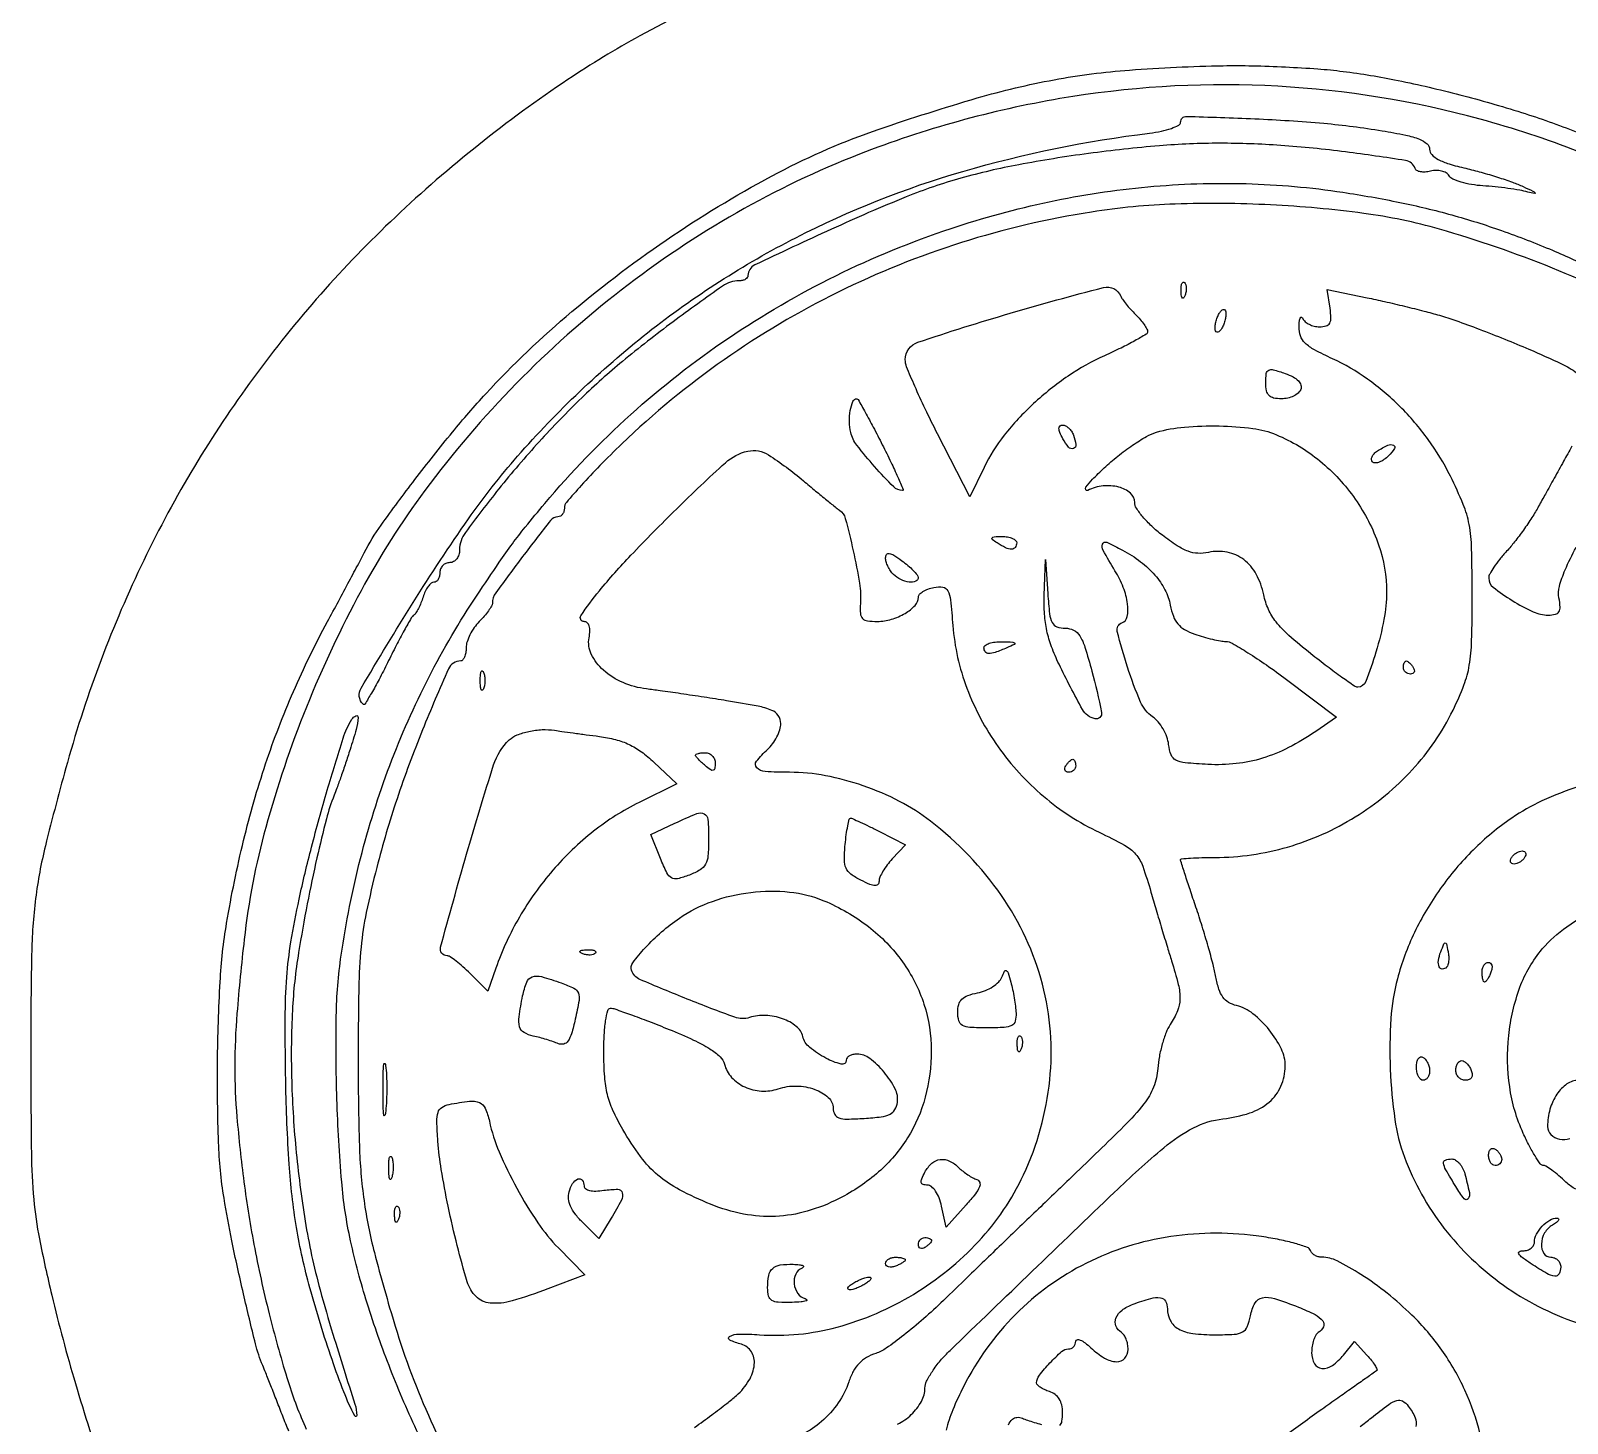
# Model space of a CAD drawing. Extents: x 1 to 363, y 0 to 533.
# Drawn here: x 0.6 to 235, y 124.7 to 337.2 of the extents above; entities that cross this region are included whole.
import ezdxf

# ---------------------------------------------------------------- set-up
doc = ezdxf.new("R2010")
doc.units = 0

msp = doc.modelspace()

# ---------------------------------------------------------------- linework, layer by layer
for points in [[(107.418285, 343.571581, 0.01226), (93.517687, 336.386584, 0.021914), (82.522728, 329.714867, 0.041888), (56.206159, 308.738771, 0.045478), (34.54027, 284.196279, 0.045855), (17.813226, 256.334706, 0.043957), (6.165305, 225.5, 0.007621), (2.803388, 212.764011, 0.029813), (1.321514, 204.767366, 0.02625), (0.709853, 196.183635, 0.004982), (0.573625, 180.5, 0.002745), (0.672151, 165.943664, 0.019006), (1.030629, 158.817978, 0.027357), (1.895181, 152.812307, 0.009356), (3.784811, 144.216356, 0.013012), (7.386514, 130.737993, 0.011015), (11.874253, 116.688088, 0.011008)], [(39.944885, 123.481543, -0.01006), (39.025569, 125.732963, 0.001), (38.113548, 128.087538, 0.00106), (37.20944, 130.393433, 0.001009), (36.422471, 132.376386, 0.004856), (35.961217, 133.5, -0.03863), (34.864625, 136.786801, -0.004351), (33.024071, 144.437142, -0.005778), (31.254715, 152.506958, -0.011203), (30.060566, 159, -0.031126), (29.228853, 167.525988, -0.011157), (29.073751, 179.73883, -0.011267), (29.469502, 192.045461, -0.027989), (30.464324, 201, -0.017824), (33.052194, 213.620403, -0.021226), (36.414612, 225.298582, -0.021898), (40.648974, 236.327611, -0.021576), (45.85061, 247, 0.000774), (47.519871, 250.091406, 0.000781), (49.174223, 253.178125, 0.00076), (50.606839, 255.871033, 0.003172), (51.457072, 257.5, -0.036756), (54.034612, 261.721248, -0.007747), (59.177466, 268.669765, -0.008604), (64.911302, 275.909197, -0.014466), (70, 281.758168, -0.031672), (83.145099, 294.315713, -0.026689), (98.518786, 305.902626, -0.027199), (114.63619, 315.522426, -0.038297), (130, 322.1483, -0.011595), (144.993035, 326.908381, -0.025486), (156.693148, 329.688292, -0.026911), (168.214413, 331.176988, -0.014483), (182.526234, 331.831897, -0.00957), (186.965966, 331.82135, -0.006457), (192.028957, 331.646965, -0.006505), (196.922598, 331.351259, -0.012844), (200.796534, 330.966281, -0.019254), (209.18427, 329.584761, -0.013044), (218.620899, 327.396814, -0.012958), (228.037337, 324.690787, -0.017586), (236.373739, 321.733308, -0.013054)], [(249.465302, 313.141562, 0.051145), (219.801689, 324.175092, 0.052952), (188.862565, 328.79074, 0.052879), (157.605037, 326.807235, 0.050736), (127, 318.32333, 0.037085), (108.293647, 309.380683, 0.034706), (90.671792, 297.595728, 0.034294), (74.649611, 283.332001, 0.034202), (60.712119, 267, 0.035627), (50.971096, 251.696878, 0.028245), (42.634164, 233.949156, 0.028502), (36.437374, 215.600023, 0.039109), (33.139418, 198.5, 0.007613), (32.039411, 187.209371, 0.020208), (31.703277, 179.111427, 0.021909), (32.033352, 171.392415, 0.010415), (33.099643, 161.5, 0.016005), (34.743431, 151.327675, 0.013684), (37.108433, 140.730872, 0.014103), (39.847733, 131.027845, 0.029998), (42.618769, 123.739805, -0.026084)], [(59.725641, 123.00403, -0.017137), (55.478302, 132.845381, -0.017074), (51.89353, 143.011187, -0.022569), (49.371916, 152.5, -0.032822), (48.02091, 161.500382, -0.012613), (47.285679, 174.130012, -0.012656), (47.189028, 186.82301, -0.03147), (47.936631, 196.076645, -0.026602), (50.883682, 210.863419, -0.027736), (55.353975, 225.044261, -0.028077), (61.304927, 238.479277, -0.028846), (68.676292, 251.037594, -0.002097), (72.052278, 256.050899, -0.009791), (74.065505, 258.89231, -0.011712), (76.022213, 261.416458, -0.003906), (79, 265.01953, -0.034806), (92.10686, 278.588852, -0.034488), (107.007674, 290.254063, -0.034403), (123.407965, 299.785752, -0.034247), (140.984763, 306.994938, -0.027791), (155.952463, 311.060032, -0.029366), (171.006137, 313.349226, -0.02984), (185.99181, 313.836966, -0.030878), (200.756582, 312.521466, -0.013035), (209.47649, 310.964726, -0.016846), (217.380026, 309.060537, -0.017271), (224.97459, 306.67251, -0.014982), (232.760398, 303.660291, -0.016629), (239.190056, 300.693079, -0.006925)], [(248.082719, 293.571019, 0.031891), (232.722895, 300.947593, 0.026124), (215.5, 306.880136, 0.036618), (203.947059, 309.29778, 0.020923), (189.745158, 310.59727, 0.020739), (175.170331, 310.712923, 0.03046), (162.417328, 309.504957, 0.037739), (142.590447, 304.846279, 0.038117), (123.757808, 297.271365, 0.038233), (106.346364, 286.951282, 0.038485), (90.75, 274.120703, 0.007524), (87.397143, 270.801283, 0.011161), (84.570312, 267.785334, 0.006495), (82.307401, 265.193405, 0.178031), (82, 264.357432, -0.071145), (81.925811, 263.838675, -0.086547), (81.709619, 263.398746, -0.100304), (81.388435, 263.104632, -0.136206), (81.011469, 263, 0.23042), (79.884668, 262.45161, 0.004012), (75.615089, 256.915024, 0.005104), (71.519842, 251.399424, 0.158422), (71, 249.799917, -0.133836), (70.883433, 249.372232, -0.022024), (70.4125, 248.647476, -0.022865), (69.765754, 247.82437, -0.018425), (69, 247, 0.043841), (68.234602, 246.087166, 0.036641), (67.5875, 245, 0.038133), (67.142753, 243.910044, 0.077955), (67, 243, -0.039248), (66.939792, 242.234166, -0.058406), (66.758319, 241.5875, -0.076804), (66.492177, 241.147089, -0.222022), (66.177255, 241, 0.296265), (64.312265, 239.78861, 0.008155), (60.34461, 230.466151, 0.016045), (56.461208, 219.957703, 0.0174), (53.373467, 209.5, 0.011947), (51.774444, 202.62163, 0.027051), (50.973885, 197.340104, 0.019876), (50.620629, 191.105017, 0.004008), (50.522534, 180, 0.007784), (50.714197, 167.006719, 0.027062), (51.422163, 158.641153, 0.029125), (53.001846, 150.717012, 0.010112), (56.169474, 139.5, 0.065655), (68.943952, 111.392175, 0.059316)], [(132.81025, 124.507763, 0.074005), (134.913598, 125.992042, 0.074904), (136.468962, 128.00024, 0.128062), (137, 130.0396, -0.118518), (137.246826, 131.066274, -0.029341), (138.128966, 132.569998, -0.028363), (139.372215, 134.219365, -0.025097), (140.84329, 135.7896, -0.000694), (165.905347, 159.917948, -0.015342), (173.426998, 166.70835, -0.057154), (177.991926, 169.761418, -0.09114), (182.473313, 171.115935, 0.052394), (186.55696, 172.013852, 0.09595), (189.516897, 173.679021, 0.114818), (191.305977, 176.089961, 0.099659), (191.966731, 179.173275, 0.11735), (191.381187, 181.77723, 0.055688), (189.52594, 184.696787, 0.055407), (187.045577, 187.164051, 0.106941), (184.54675, 188.398911, -0.072042), (183.327085, 188.899888, -0.103058), (182.465248, 189.685191, -0.080671), (181.854767, 190.900688, -0.030183), (181.39215, 192.758059, 0.017756), (180.968185, 194.660545, 0.005796), (180.211159, 197.435068, 0.005768), (179.298416, 200.499386, 0.006477), (178.348348, 203.425152, -0.001333), (177.448214, 206.10306, -0.002089), (176.689827, 208.411465, -0.000543), (176.038457, 210.429894, -0.077926), (176, 210.675152, -0.391313), (176.121284, 210.806393, -0.003691), (177.542188, 210.908063, -0.009647), (179.236958, 210.983963, -0.0058), (181.25, 211.011869, 0.070258), (192.325943, 212.601479, 0.068), (202.662917, 217.200607, 0.068359), (211.34116, 224.376467, 0.072351), (217.568496, 233.5, 0.021787), (219.2324, 237.318849, 0.050384), (220.055837, 240.333326, 0.035184), (220.412058, 244.046804, 0.006324), (220.5, 251, 0.006262), (220.410121, 258.176799, 0.039138), (220.031801, 261.826735, 0.053098), (219.125142, 264.89166, 0.017225), (217.160094, 269.197255, 0.041119), (213.760916, 274.806734, 0.040048), (209.462384, 279.83778, 0.040884), (204.51564, 284.021102, 0.047571), (199.18824, 287.108145, -0.014893), (196.436819, 288.470982, -0.068452), (194.997946, 289.512112, -0.117802), (194.294493, 290.601877, -0.092811), (194.078947, 291.994148, -0.018984), (194.141026, 292.886455, -0.082038), (194.282867, 293.396718, -0.421982), (194.466852, 293.461249, -0.183514), (194.662281, 293.25, 0.11933), (195.004632, 292.771533, 0.06359), (195.614865, 292.367188, 0.057717), (196.382926, 292.093011, 0.056953), (197.196833, 292, 0.065044), (198.216166, 292.133167, 0.201308), (198.754553, 292.548532, 0.139678), (198.948413, 293.344811, 0.026751), (198.809986, 294.841287), (198.392974, 297.682574), (204.446487, 296.432718, -0.005303), (207.128484, 295.84925, -0.003529), (210.190531, 295.126231, -0.003553), (213.152137, 294.382489, -0.006939), (215.5, 293.74022, -0.015026), (218.006628, 292.934653, -0.005217), (221.571439, 291.627604, -0.005177), (225.4701, 290.105492, -0.006003), (229.147452, 288.574174, -0.007172), (234.121427, 286.347386, -0.049154), (236.428662, 284.984661, -0.103544)], [(101.851873, 124.040086, 0.004943), (104.475373, 125.945568, 0.004941), (106.780273, 127.690273, 0.016285), (108.25, 128.904248, 0.07504), (110.154467, 131.174316, 0.113599), (110.967111, 133.610108, 0.161932), (110.515224, 135.581855, 0.194564), (109, 136.710251, -0.048591), (107.208512, 137.370055, -0.614313), (107.19796, 137.923817, -0.123067), (108.637032, 138.280853, -0.016894), (111.749939, 138.170309, 0.083962), (123.590923, 139.33746, 0.069826), (135.233992, 144.331715, 0.06904), (145.171466, 152.408882, 0.078434), (152.033699, 162.572077, 0.083771), (156.045971, 177.058777, 0.090202), (154.920296, 191.672117, 0.088263), (148.667701, 205.203125, 0.076227), (137.859537, 216.549793, 0.044723), (133.129007, 219.569593, 0.036346), (127.601447, 221.946492, 0.036538), (121.824814, 223.485691, 0.046874), (116.350777, 224, -0.015085), (112.605627, 224.113014, -0.188911), (111.342922, 224.697866, -0.375505), (111.298119, 225.688593, -0.040522), (113, 227.5, 0.051278), (113.765401, 228.350531, 0.040457), (114.4125, 229.407332, 0.041736), (114.855342, 230.499748, 0.075571), (115, 231.451376, 0.152144), (114.626902, 232.649131, 0.143173), (113.631867, 233.457802, 0.053291), (111.531324, 234.088172, 0.006382), (106.75, 234.920259, 0.001711), (103.298073, 235.463589, 0.001578), (99.748438, 235.998396, 0.001574), (96.582783, 236.454958, 0.005248), (94.5, 236.72639, -0.071774), (90.935451, 237.683793, -0.081277), (87.952756, 239.586766, -0.096356), (86.103014, 242.027147, -0.162751), (85.764012, 244.54584, 0.037276), (85.882445, 245.576879, 0.085819), (85.780523, 246.348261, 0.137632), (85.473654, 246.820617, 0.182258), (84.997888, 247, -0.600107), (84.515022, 247.905719, -0.0239), (87.336554, 251.703349, -0.018946), (92.134845, 257.122963, -0.007608), (99.081233, 264.176178, -0.010194), (106.561164, 271.24893, -0.13008), (109.960536, 273.011476, -0.201834), (113.141471, 272.436937, -0.030516), (118.451071, 268.5, 0.001489), (120.32836, 266.931388, 0.002025), (122.031952, 265.528125, 0.001337), (123.470121, 264.359636, 0.022933), (123.959481, 264, -0.183341), (124.84855, 262.755243, -0.00914), (126.058881, 257.794196, -0.014728), (127.018691, 252.845125, -0.058108), (127.161228, 249.75, 0.033387), (127.156204, 248.235149, 0.175393), (127.483218, 247.484167, 0.174752), (128.215926, 247.114881, 0.033095), (129.734116, 247.031803, 0.069037), (131.892467, 247.356581, 0.061978), (133.967702, 248.261032, 0.069667), (135.498268, 249.483416, 0.191742), (136, 250.743665, -0.191989), (136.169419, 251.168622, -0.064037), (136.697986, 251.599715, -0.052675), (137.466603, 251.971969, -0.039242), (138.376122, 252.22107, -0.084729), (139.742683, 252.248171, -0.245414), (140.483399, 251.707488, -0.088227), (140.888842, 250.312963, -0.00671), (141.256642, 246.391548, 0.070619), (143.401837, 236.847875, 0.063621), (148.163563, 227.902818, 0.062784), (155.093498, 220.338381, 0.065285), (163.598787, 214.846379, -0.014087), (167.441925, 212.88866, -0.089795), (169.138989, 211.520722, -0.092918), (170.222099, 209.663456, -0.015613), (171.489418, 205.726505, 0.001575), (172.27488, 203.029098, 0.001189), (173.154222, 200.070333, 0.001202), (173.993814, 197.293992, 0.002783), (174.640631, 195.215053, -0.01551), (175.659816, 191.619086, -0.067028), (175.905916, 189.417244, -0.092988), (175.522626, 187.601069, -0.046685), (174.422027, 185.521342, 0.052976), (173.79329, 184.296319, 0.023077), (173.213545, 182.559623, 0.022527), (172.762223, 180.640694, 0.027884), (172.523922, 178.82075, -0.073956), (171.875618, 175.949782, -0.074653), (170.420974, 173.401886, -0.031457), (167.359974, 169.986174, -0.00331), (159.663502, 162.514224, 0.000332), (154.326437, 157.394248, 0.000276), (148.659138, 151.944213, 0.000279), (143.475986, 146.948674, 0.000758), (139.811606, 143.402246, -0.012395), (136.792322, 140.613256, -0.014157), (133.766534, 138.102359, -0.013372), (131.094952, 136.123138, -0.074118), (129.5, 135.327137, 0.053886), (128.067649, 134.683, 0.070494), (126.944577, 133.791354, 0.066973), (126.073292, 132.584397, 0.043117), (125.391787, 130.996174, -0.073013), (123.775514, 127.773913, -0.060579), (121.209707, 124.916612, -0.065802), (118.343544, 123.01134, -0.161089)], [(235.708732, 273.757452, 0.000593), (234.426176, 271.459633, 0.000431), (233.003879, 268.899155, 0.000435), (231.658095, 266.466508, 0.000953), (230.633018, 264.601373, -0.018063), (229.616721, 262.893376, -0.011507), (228.318762, 260.979311, -0.01156), (226.957273, 259.158377, -0.020999), (225.75, 257.745618, 0.01797), (224.698004, 256.529554, 0.022173), (223.811449, 255.321024, 0.021276), (223.167548, 254.261369, 0.129288), (223.012379, 253.644245, 0.227629), (223.701688, 252.247517, 0.027272), (226.601132, 250.220232, 0.031568), (229.8044, 248.50117, 0.107771), (232.102553, 248, 0.053034), (233.186744, 248.115323, 0.20253), (233.731498, 248.497356, 0.158508), (233.913978, 249.226744, 0.029918), (233.734931, 250.606289, -0.11312), (233.799319, 252.374501, -0.036111), (234.667358, 254.877094, -0.02418), (236.353989, 258.329703, -0.007484)], [(236.870263, 221.897952, 0.027132), (231.124892, 219.629907, 0.043129), (226.53093, 217.02128, 0.044864), (220.650761, 212.145308, 0.042619), (215.622629, 206.219534, 0.042834), (211.694657, 199.558871, 0.04642), (209.082383, 192.5, 0.049926), (208.091123, 186.430803, 0.025383), (208.003093, 178.689924, 0.025367), (208.694245, 171.040263, 0.053945), (210.154667, 165.287513, 0.076099), (216.185958, 154.46193, 0.072904), (225.256421, 145.753515, 0.073202), (236.407941, 140.041938, 0.077789)], [(236.292928, 160.364323, -0.054394), (234.793644, 161.482131, 0.013157), (233.699216, 162.447888, 0.01732), (232.649147, 163.266349, 0.014857), (231.74397, 163.8826, 0.136438), (231.293644, 164.020332, -0.238588), (230.883339, 164.241314, -0.014024), (230.083098, 165.461943, -0.018728), (229.192612, 167.036125, -0.012496), (228.287116, 168.899391, -0.071775), (226.213963, 176.000065, -0.060978), (226.065755, 183.815569, -0.062732), (227.7811, 191.203382, -0.087882), (231.191536, 197.040688, -0.064713), (234.92832, 200.43547, -0.033619), (240.338812, 203.686193, -0.033556)], [(236.710175, 177, 0.153369), (234.952693, 176.447927, 0.093488), (233.416224, 174.881139, 0.079308), (232.361183, 172.586186, 0.068262), (232, 169.952947, 0.198713), (232.509471, 168.721641, 0.145382), (233.824051, 168.007873, 0.136255), (235.381891, 168.104833, 0.172743)], [(221.714829, 123.024465, 0.045868), (219.371036, 129.711465, 0.04608), (215.859986, 135.831047, 0.046951), (211.306903, 141.162501, 0.023979), (207.524794, 144.49443, 0.025791), (203.528807, 147.363422, 0.025703), (199.898938, 149.440387, 0.117619), (197.552917, 150, -0.070069), (196.996896, 150.078305, -0.06587), (196.471351, 150.30758, -0.070255), (196.054628, 150.646779, -0.106795), (195.81764, 151.04708, 0.233022), (195.362857, 151.507146, 0.014579), (193.48721, 152.09588, 0.019089), (191.118004, 152.667674, 0.012825), (188.374382, 153.147096, 0.073496), (174.493784, 153.155671, 0.079938), (161.629414, 149.096505, 0.081012), (150.822406, 141.268855, 0.078304), (142.913227, 130.329044, 0.019223), (141.246657, 126.707089, 0.03504), (140.214601, 123.621233, 0.033239)], [(157.577198, 124.337566, 0.175938), (157.911185, 124.977769, 0.033146), (158, 126.316035, 0.055795), (157.872207, 127.457666, 0.084679), (157.491607, 128.378587, 0.093277), (156.86091, 129.059848, 0.082832), (156, 129.5, -0.029572), (155.236566, 129.793002, -0.041175), (154.597273, 130.148827, -0.047252), (154.152185, 130.512172, -0.213256), (154.033269, 130.817388, -0.153708), (154.464475, 131.985142, -0.024072), (156.078553, 133.874847, -0.022879), (157.859649, 135.601975, -0.183071), (158.910293, 136, 0.106944), (159.326052, 136.089955, 0.099475), (159.679898, 136.344955, 0.095901), (159.917123, 136.726014, 0.091658), (160, 137.174314, -0.364833), (160.207664, 137.421034, -0.145853), (160.67987, 137.364969, -0.061154), (161.424761, 136.928526, -0.025514), (162.314451, 136.174314, 0.054237), (164.386262, 134.612933, 0.12475), (166.244129, 134.060069, 0.22445), (167.482734, 134.584569, 0.184204), (168, 135.940983, 0.046881), (167.925923, 136.729296, 0.046318), (167.70625, 137.49335, 0.050262), (167.383556, 138.123976, 0.111412), (167, 138.5, -0.157614), (166.143092, 139.507979, -0.196309), (166.137944, 140.727261, -0.138084), (167.068487, 141.931465, -0.072196), (168.75, 142.837719, -0.017753), (171.445168, 143.714977, -0.104019), (172.92256, 143.821361, -0.237729), (173.701857, 143.285693, -0.126113), (174, 142.122445, 0.121848), (174.448084, 140.311049, 0.148283), (175.671314, 139.073111, 0.094361), (177.863574, 138.373796, 0.030165), (181.293719, 138.166667, 0.013318), (184.201824, 138.244141, 0.111474), (185.459332, 138.599354, 0.175744), (186.168675, 139.399153, 0.045081), (186.666667, 141.083333, -0.075264), (187.371214, 143.027678, -0.2278), (188.483137, 143.829835, -0.122786), (190.338692, 143.704672, -0.017229), (193.979764, 142.39142, -0.021314), (196.524112, 141.245308, -0.111694), (197.702001, 140.276481, -0.285508), (197.795368, 139.380182, -0.142146), (197, 138.5, 0.130646), (196.615492, 138.093337, 0.045439), (196.29375, 137.346475, 0.041396), (196.073842, 136.42066, 0.037634), (196, 135.440983, 0.126588), (196.433495, 133.756199, 0.253442), (197.556976, 133.034989, 0.174682), (199.161451, 133.481832, 0.068268), (200.863047, 135.079198), (202.546679, 137.158395), (204.433875, 135.073067, -0.017062), (205.127861, 134.251546, -0.02853), (205.646113, 133.51048, -0.028592), (205.968816, 132.91421, -0.356412), (205.910536, 132.681955, -0.006442), (205.604294, 132.459931, -0.000124), (204.00497, 131.332169, -0.000299), (202.13738, 130.017605, -0.000201), (200, 128.516336, 0.002393), (197.531195, 126.766063, 0.001482), (194.646875, 124.687435, 0.001486), (191.810731, 122.617837, 0.002678)], [(203.382672, 124.152876, 0.006282), (205.109269, 125.490364, -0.008436), (207.751527, 127.519006, -0.08208), (209.002015, 128.160694, -0.210928), (209.885588, 128.067183, -0.102946), (210.75, 127.299235, -0.055276), (211.793679, 125.513115, -0.17715), (211.885498, 124.159195, -0.232827)], [(149.741901, 124.439116, -0.09779), (150.350574, 125.267071, -0.166897), (151.037831, 125.566723, -0.120731), (151.869179, 125.432659, 0.017869), (152.653598, 125.133412, 0.008512), (153.681884, 124.802107, 0.008426), (154.769396, 124.49196, 0.011848)]]:
    msp.add_lwpolyline(points, format="xyb")
for points in [[(206.75, 321.909838, -0.009921), (210.349671, 321.238934, -0.042007), (212.450399, 320.616461, -0.082502), (213.606188, 319.928871, -0.220864), (214, 319.080835, 0.193506), (214.328456, 318.263918, 0.080421), (215.295261, 317.535452, 0.048257), (216.960941, 316.853126, 0.01598), (219.516179, 316.172309, -0.010996), (221.865069, 315.571477, -0.008861), (224.361916, 314.82601, -0.008976), (226.643844, 314.055057, -0.022627), (228.266179, 313.39007, -0.004131), (229.733585, 312.694732, -0.099963), (230.092556, 312.421818, -0.72295), (230.026493, 312.30918, -0.012162), (229, 312.555909, 0.022559), (227.740694, 312.831041, 0.008403), (225.950137, 313.107491, 0.008306), (223.9852, 313.343958, 0.009947), (222.128126, 313.498941, -0.02538), (220.397527, 313.697297, -0.031138), (218.812608, 314.063588, -0.032477), (217.556352, 314.528301, -0.150619), (216.980484, 315.031578, 0.121893), (216.530894, 315.471591, 0.071019), (215.829115, 315.760262, 0.064127), (214.993665, 315.861312, 0.062097), (214.150305, 315.749557, -0.043994), (213.341131, 315.612449, -0.061328), (212.608194, 315.643681, -0.078047), (212.056373, 315.82708, -0.195536), (211.785483, 316.143552, 0.280554), (210.339611, 317.366347, 0.006605), (201.177929, 318.673757, 0.014415), (191.280803, 319.663885, 0.017702), (182, 319.993328, 0.020721), (172.772843, 319.611522, 0.012785), (161.972266, 318.436568, 0.012807), (151.304651, 316.720066, 0.021739), (142.5, 314.671292, 0.028677), (134.148231, 311.815888, 0.010611), (122.731451, 306.88102, 0.003573), (111.027755, 301.423094, 0.289528), (110, 299.796998, -0.165785), (109.896341, 299.492961, -0.095435), (109.6032, 299.234118, -0.076401), (109.165861, 299.059166, -0.05707), (108.649191, 299, 0.154245), (106.123053, 298.201721, 0.006802), (98.569936, 292.743562, 0.012478), (90.866666, 286.711579, 0.019943), (84.634768, 281.144083, 0.016017), (78.1406, 274.443219, 0.015302), (71.985417, 267.239979, 0.01018), (66.880114, 260.6092, 0.160297), (66, 257.934488, -0.075982), (65.887034, 257.195406, -0.08929), (65.559375, 256.568256, -0.100738), (65.072042, 256.149007, -0.128104), (64.5, 256, 0.099038), (63.927543, 255.885486, 0.097945), (63.440625, 255.559375, 0.097945), (63.114514, 255.072457, 0.099038), (63, 254.5, -0.060283), (62.930588, 253.926381, -0.079016), (62.726045, 253.440625, -0.097128), (62.423094, 253.115365, -0.15811), (62.067388, 253, 0.184026), (61.660272, 252.844908, 0.053676), (61.202468, 252.339063, 0.04609), (60.769937, 251.611268, 0.035417), (60.432606, 250.75, -0.020117), (60.112186, 249.85198, -0.022329), (59.730326, 249.014062, -0.022393), (59.343862, 248.334423, -0.097924), (59.027888, 248, 0.108206), (58.63206, 247.563605, 0.004203), (57.559505, 245.658277, 0.007316), (56.334769, 243.36033, 0.00508), (55.015697, 240.730306, -0.007106), (53.715789, 238.16448, -0.012285), (52.552996, 236.074476, -0.006302), (51.548947, 234.417876, -0.482656), (51.279615, 234.387051, -0.342921), (50.971058, 236.848835, -0.005244), (58.914252, 249.906622, -0.013563), (67.356127, 262.676605, -0.026914), (74.842635, 272.222772, -0.046029), (94.695365, 291.089177, -0.048812), (117.297009, 305.588585, -0.047616), (142.793318, 315.70371, -0.04014), (171.25, 321.539916, 0.021293), (173.070153, 321.842303, 0.032918), (174.604688, 322.271995, 0.034897), (175.721274, 322.75544, 0.280107), (176, 323.213938, -0.42213), (176.907818, 324.097613, -0.003858), (187.316294, 323.736623, -0.01165), (197.847404, 323.043906, -0.018863)], [(169.125, 293.875, -0.01911), (169.840931, 293.102147, -0.023888), (170.441322, 292.330469, -0.023168), (170.873844, 291.651358, -0.140057), (170.973116, 291.25, -0.253635), (170.737729, 290.850664, -0.007863), (169.034356, 289.862547, -0.013632), (166.917572, 288.75334, -0.008803), (164.410834, 287.579946, 0.044571), (158.852882, 284.47632, 0.037263), (153.566137, 280.263266, 0.038101), (149.1021, 275.445309, 0.055126), (146.017192, 270.535513), (143.843159, 266.044562), (138.92158, 275.653102, -0.006705), (137.036421, 279.458474, -0.00913), (135.445714, 282.942668, -0.006487), (134.212242, 285.884229, -0.096316), (134, 286.975801, -0.322424), (135.907536, 289.626404, -0.009176), (150.002075, 294.061277, -0.008965), (164.242721, 297.980471, -0.373779), (166.875, 296.660652, 0.058931), (167.136204, 296.191875, 0.013336), (167.690625, 295.466723, 0.013636), (168.379699, 294.659654, 0.012859)], [(176.683114, 296.8125, -0.054073), (176.461564, 296.395823, -0.470617), (176.279315, 296.37858, -0.168741), (176.137993, 296.670344, -0.018894), (176.078947, 297.416667, -0.028489), (176.089945, 298.112848, -0.077125), (176.200665, 298.592839, -0.208169), (176.385309, 298.77538, -0.296942), (176.604167, 298.729167, -0.126455), (176.797407, 298.402231, -0.060344), (176.876576, 297.916927, -0.05415), (176.839148, 297.359369, -0.051402)], [(182.6, 292.4, -0.03436), (182.316012, 291.78902, -0.066301), (181.996127, 291.355957, -0.11331), (181.69517, 291.160268, -0.291964), (181.452923, 291.213744, -0.168083), (181.304005, 291.520191, -0.04665), (181.289877, 292.062207, -0.041541), (181.389096, 292.717782, -0.033304), (181.6, 293.4, -0.03436), (181.883988, 294.01098, -0.066301), (182.203873, 294.444043, -0.11331), (182.50483, 294.639732, -0.291964), (182.747077, 294.586256, -0.168083), (182.895995, 294.279809, -0.04665), (182.910123, 293.737793, -0.041541), (182.810904, 293.082218, -0.033304)], [(194.33222, 282.423367, -0.124884), (193.947409, 281.87848, -0.064199), (193.243521, 281.418114, -0.057661), (192.348806, 281.105852, -0.055205), (191.393011, 281, -0.050127), (190.203802, 281.119524, -0.150218), (189.494386, 281.505743, -0.147157), (189.115856, 282.2296, -0.047438), (189, 283.44798, -0.030271), (189.08595, 284.866364, -0.255014), (189.445528, 285.369582, -0.18322), (190.154452, 285.432531, -0.015394), (191.939208, 284.871347, -0.034379), (193.180843, 284.340295, -0.081143), (193.989103, 283.744991, -0.12495), (194.362586, 283.100829, -0.162207)], [(130.5, 274, -0.004886), (131.819317, 271.315196, -0.008469), (132.855412, 269.05625, -0.00321), (133.672951, 267.158027, -0.536943), (133.568222, 267, -0.200321), (132.233973, 267.556904, -0.013157), (129.316056, 270.666127, -0.017026), (126.617835, 273.913436, -0.106993), (125.693403, 275.846452, -0.053501), (125.483127, 277.50635, -0.048085), (125.616516, 279.235526, -0.052375), (126.006288, 280.602627, -0.306162), (126.594417, 281, -0.269836), (126.812477, 280.873078, -0.00191), (127.898613, 278.94375, -0.006542), (129.121161, 276.683564, -0.004058)], [(159.654923, 275.456872, -0.055992), (160.032691, 274.004946, -0.361711), (159.664721, 273.406743, -0.309262), (158.922427, 273.615919, -0.05126), (158.045837, 274.914354, -0.022949), (157.588123, 275.872865, -0.094233), (157.453443, 276.499497, -0.221298), (157.607864, 276.853066, -0.182858), (157.996201, 277, -0.123616), (158.447994, 276.886569, -0.064425), (158.92341, 276.546706, -0.057995), (159.349127, 276.047008, -0.055897)], [(190.620317, 275.514175, -0.073439), (197.258712, 271.5133, -0.067846), (202.664212, 265.667738, -0.069347), (206.212784, 258.72233, -0.083663), (207.428571, 251.507232, -0.04733), (207.033093, 247.338665, -0.026076), (205.808272, 242.362005, -0.0179), (204.262558, 237.838293, -0.310911), (203.044752, 237, -0.151134), (202.528921, 237.159563, -0.004313), (200.613554, 238.494315, -0.008388), (198.378533, 240.137698, -0.00563), (195.877459, 242.087031, -0.012544), (192.52507, 244.901541, -0.043584), (190.577063, 246.950282, -0.063078), (189.411639, 248.863574, -0.054381), (188.687628, 251.104845, 0.073561), (187.545583, 254.227112, 0.105308), (185.635924, 256.460771, 0.115629), (183.128329, 257.590712, 0.102691), (180.262426, 257.557638, -0.066472), (178.656461, 257.423299, -0.077066), (177.155289, 257.732482, -0.055879), (175.47131, 258.584904, -0.018764), (173.221785, 260.183257, -0.024271), (171.605585, 261.555132, -0.029607), (170.240149, 262.993897, -0.030523), (169.263705, 264.308022, -0.145515), (169, 265.194948, 0.220474), (168.344291, 266.609706, 0.11335), (166.571758, 267.52587, 0.089501), (164.176489, 267.700519, 0.086782), (161.843141, 267.032404, -0.404575), (161.532395, 267.134309, -0.28682), (161.561279, 267.525923, -0.036321), (162.57145, 268.713441, -0.009793), (164.341297, 270.442438, -0.019934), (166.426682, 272.250445, -0.018832), (168.688332, 273.922953, -0.01918), (170.801551, 275.250007, -0.060197), (172.341297, 275.904877, -0.049244), (176.57689, 276.690841, -0.026615), (181.882594, 276.85987, -0.026435), (187.018145, 276.477961, -0.067274)], [(207.738095, 272.309524, -0.042131), (207.036266, 271.716956, -0.061728), (206.325397, 271.334424, -0.081089), (205.713459, 271.20492, -0.211086), (205.30277, 271.363897, -0.176889), (205.136611, 271.721242, -0.124167), (205.208838, 272.163226, -0.091488), (205.521099, 272.628067, -0.058289), (206.02896, 273.03906, -0.030352), (207.615839, 273.912647, -0.214706), (208.474261, 273.929437, -0.466566), (208.631732, 273.409856, -0.051692)], [(151, 259, -0.163584), (150.775753, 258.332924, -0.234725), (150.227035, 258.060308, -0.112355), (149.301377, 258.270972, -0.031558), (148, 259, -0.023197), (147.271114, 259.520491, -0.409657), (147.237851, 259.781653, -0.220444), (147.555791, 259.949578, -0.011293), (148.75, 259.984687, -0.042523), (149.611405, 259.917196, -0.062416), (150.339063, 259.701752, -0.082215), (150.832025, 259.381177, -0.210568)], [(167.151203, 257.919078, -0.039639), (169.911661, 256.147242, -0.052128), (172.092137, 254.099435, -0.058046), (173.618228, 251.852595, -0.073942), (174.43629, 249.487911, 0.042368), (174.900254, 247.812342, 0.087698), (175.584264, 246.644294, 0.088738), (176.621376, 245.789947, 0.044186), (178.178071, 245.087769, 0.0134), (179.490154, 244.669452, 0.012537), (180.852064, 244.311873, 0.012619), (182.076439, 244.055443, 0.041256), (182.899223, 243.973927, -0.127248), (183.87364, 243.704855, -0.009293), (186.277606, 242.260104, -0.012496), (189.104438, 240.388916, -0.009124), (192.1522, 238.17625), (199.8044, 232.404646), (196.6522, 230.250853, -0.03101), (192.490335, 227.770751, -0.044584), (188.518696, 226.155342, -0.047014), (184.491531, 225.325431, -0.040448), (180.168502, 225.202528, -0.009619), (176.686916, 225.452476, -0.094956), (175.282229, 225.856781, -0.188116), (174.564428, 226.659974, -0.060774), (174.184631, 228.239082, 0.060679), (173.906082, 229.398192, 0.042287), (173.330514, 230.6158, 0.042588), (172.565998, 231.706815, 0.065955), (171.719857, 232.483667, -0.140075), (169.903989, 234.722563, -0.022374), (167.906182, 240.056602, -0.017437), (166.349222, 245.49657, -0.385548), (167.065822, 246.833333, 0.267438), (167.861489, 247.767669, 0.079329), (167.909141, 249.716911, 0.059568), (167.264009, 252.21344, 0.04394), (165.996262, 254.77417, -0.00889), (164.184669, 257.867889, -0.219401), (164.1074, 258.831617, -0.433513), (164.73704, 259.098364, -0.018503)], [(135.968575, 253.75, -0.317338), (135.593509, 253.168304, -0.126258), (134.600811, 253.036158, -0.083239), (133.301147, 253.416843, -0.083786), (132.2, 254.2, -0.048579), (131.740702, 254.75841, -0.037741), (131.3525, 255.443089, -0.038825), (131.08652, 256.143909, -0.071402), (131, 256.746685, -0.15613), (131.160714, 257.248816, -0.290693), (131.541807, 257.403457, -0.096672), (132.248518, 257.126863, -0.01584), (133.468575, 256.296685, -0.017851), (134.416212, 255.553821, -0.023529), (135.221237, 254.807464, -0.022064), (135.818556, 254.142723, -0.162927)], [(158.403839, 246, -0.118103), (159.686953, 245.692634, -0.136865), (160.610038, 244.845919, -0.06326), (161.409937, 243.102387, -0.009857), (162.474475, 239.456229, -0.018381), (163.937641, 233.138784, -0.535528), (162.946903, 232.162005, -0.219812), (161.026888, 233.584888, -0.011753), (157.455049, 240.5, -0.024591), (156.31705, 243.161121, -0.03574), (155.603112, 245.611765, -0.035893), (155.247365, 248.13116, -0.025097), (155.194751, 251), (155.369965, 256.5), (155.737242, 251.25, 0.011047), (156.018323, 248.201318, 0.089219), (156.421284, 246.860754, 0.190461), (157.143663, 246.221512, 0.087221)], [(149.5, 243, -0.014632), (147.71128, 242.292613, -0.087053), (146.725732, 242.119714, -0.234317), (146.21059, 242.375152, -0.163981), (146, 243, -0.24567), (146.197844, 243.37836, -0.070412), (146.807813, 243.685604, -0.053373), (147.696629, 243.883773, -0.034583), (148.75, 243.929715, -0.004372), (150.415213, 243.872581, -0.215481), (150.703411, 243.727088, -0.485414), (150.656439, 243.521868, -0.009027)], [(69.662281, 236.75, -0.174857), (69.474999, 236.540618, -0.447206), (69.306058, 236.601562, -0.078554), (69.189089, 237.10856, -0.017491), (69.157895, 238, -0.017491), (69.189089, 238.89144, -0.078554), (69.306058, 239.398438, -0.447206), (69.474999, 239.459382, -0.174857), (69.662281, 239.25, -0.057986), (69.818615, 238.679992, -0.037979), (69.87034, 238, -0.037979), (69.818615, 237.320008, -0.057986)], [(211.5, 240, -0.082592), (211.656512, 239.6179, -0.161196), (211.6254, 239.29375, -0.182303), (211.413961, 239.078288, -0.108972), (211.059017, 239, -0.093332), (210.654762, 239.076123, -0.09642), (210.311086, 239.29375, -0.099167), (210.081062, 239.618444, -0.105053), (210, 240, -0.042167), (210.032345, 240.382849, -0.061769), (210.129539, 240.70625, -0.081139), (210.272352, 240.92554, -0.210953), (210.440983, 241, -0.151918), (210.65171, 240.934461, -0.038439), (210.933975, 240.70625, -0.035638), (211.231006, 240.382774, -0.029505)], [(49.292574, 227.463735, -0.002514), (48.615853, 225.41668, -0.002492), (47.916654, 223.370597, -0.002443), (47.287328, 221.58672, -0.009679), (46.874062, 220.5, 0.031833), (45.684924, 216.90095, 0.008223), (44.23727, 210.960128, 0.008096), (42.765486, 203.930339, 0.006978), (41.442277, 196.5, 0.027921), (40.499012, 187.672365, 0.018783), (40.366569, 177.531076, 0.017647), (41.019083, 166.631204, 0.016257), (42.447115, 155.5, 0.013543), (43.433611, 150.291654, 0.012716), (44.718878, 145.032845, 0.008476), (46.685139, 138.248289, 0.002291), (50.031529, 127.567451, -0.066701), (50.330777, 125.874935, -0.804308), (49.997991, 125.787167, -0.024979), (48.346327, 129.446418, -0.011409), (46.542079, 134.370432, -0.014606), (43.158484, 145.33979, -0.02615), (41.121981, 154.54616, -0.024943), (40.001121, 164.20429, -0.011993), (39.48148, 176.665408, -0.004836), (39.402465, 186.518039, -0.017822), (39.634635, 192.74066, -0.022834), (40.275075, 198.115618, -0.012324), (41.527256, 204.665408, -0.010294), (43.416339, 212.585838, -0.007587), (45.820721, 221.277027, -0.005274), (48.23119, 229.19209, -0.061931), (49.571716, 232.116038, -0.160139), (50.185107, 232.632314, -0.55046), (50.522283, 232.389388, -0.052181), (50.216784, 230.545574, -0.011446)], [(87.324483, 229.482154, -0.031089), (89.796746, 229.003091, -0.047005), (91.856476, 228.257057, -0.047164), (93.73565, 227.14158, -0.031569), (95.660321, 225.543103), (99.171677, 222.231091), (93.398639, 219.406607, 0.054167), (86.452855, 215.020516, 0.046801), (80.228234, 209.044744, 0.046088), (75.134777, 201.912355, 0.048724), (71.543589, 194.095663), (70.327119, 190.581972), (67.618105, 193.290986, 0.01395), (66.521031, 194.328495, 0.018586), (65.465218, 195.204227, 0.01604), (64.552637, 195.860136, 0.148864), (64.093276, 196, -0.493912), (63.101332, 197.296033, -0.004062), (67.067509, 211.49489, -0.006868), (71.201602, 225.136754, -0.1266), (73.582125, 228.93506, -0.094809), (74.781122, 229.703646, -0.042639), (76.577075, 230.250868, -0.040868), (78.595287, 230.512349, -0.049567), (80.5, 230.413409, 0.003056), (81.578303, 230.256126, 0.000777), (83.329692, 230.014363, 0.000792), (85.330736, 229.744533, 0.000802)], [(105, 225.377555, -0.035496), (104.942264, 224.565314, -0.304492), (104.71069, 224.308142, -0.217533), (104.310961, 224.381629, -0.020633), (103.5, 225, -0.013852), (102.925446, 225.504355, -0.019119), (102.440625, 225.99011, -0.016008), (102.074552, 226.412416, -0.172217), (102, 226.622445, -0.294983), (102.09443, 226.768578, -0.044235), (102.440625, 226.889093, -0.037907), (102.92515, 226.972666, -0.023761), (103.5, 227, -0.107348), (104.072293, 226.875699, -0.099536), (104.559375, 226.523407, -0.095788), (104.885941, 225.996941, -0.091307)], [(160, 225, -0.105053), (159.918938, 224.618444, -0.099167), (159.688914, 224.29375, -0.09642), (159.345238, 224.076123, -0.093332), (158.940983, 224, -0.108972), (158.586039, 224.078288, -0.182303), (158.3746, 224.29375, -0.161196), (158.343488, 224.6179, -0.082592), (158.5, 225, -0.029505), (158.768994, 225.382774, -0.035638), (159.066025, 225.70625, -0.038439), (159.34829, 225.934461, -0.151918), (159.559017, 226, -0.210953), (159.727648, 225.92554, -0.081139), (159.870461, 225.70625, -0.061769), (159.967655, 225.382849, -0.042167)], [(104, 213.719238, -0.020238), (103.900404, 211.259624, -0.104893), (103.513722, 209.963653, -0.135714), (102.68447, 209.106345, -0.042859), (101.062846, 208.329824, -0.029009), (99.24921, 207.76299, -0.193595), (98.330582, 207.89014, -0.151229), (97.630657, 208.640534, -0.015878), (96.642762, 210.860586), (95.159831, 214.5), (98.829915, 216.223776, -0.01148), (102.184612, 217.706395, -0.214266), (103.312843, 217.673707, -0.268545), (103.891044, 216.819368, -0.017567)], [(130.053409, 214.972753), (134.027141, 212.945506), (132.013571, 210.784191, 0.025863), (131.242896, 209.866069, 0.027859), (130.591486, 208.895043, 0.028897), (130.1316, 208.006067, 0.105295), (130, 207.388083, -0.172797), (129.825477, 206.898168, -0.239687), (129.406395, 206.713089, -0.086972), (128.614217, 206.897014, -0.015275), (127.220088, 207.540092, -0.040876), (125.700452, 208.460217, -0.132974), (124.966413, 209.367482, -0.10666), (124.703921, 210.640593, -0.021477), (124.825124, 212.963447, -0.01001), (125.004029, 214.510957, -0.016311), (125.224716, 215.814263, -0.010199), (125.457924, 216.853457, -0.345221), (125.644874, 217, -0.105053), (125.942815, 216.936702, -0.003084), (127.119237, 216.404496, -0.006058), (128.499242, 215.749537, -0.004125)], [(228.5, 211, -0.064269), (228.189439, 210.617474, -0.051777), (227.769763, 210.29375, -0.053414), (227.310186, 210.073533, -0.085235), (226.881966, 210, -0.117858), (226.550471, 210.079239, -0.186277), (226.357263, 210.29375, -0.154201), (226.338175, 210.617617, -0.076764), (226.5, 211, -0.064269), (226.810561, 211.382526, -0.051777), (227.230237, 211.70625, -0.053414), (227.689814, 211.926467, -0.085235), (228.118034, 212, -0.117858), (228.449529, 211.920761, -0.186277), (228.642737, 211.70625, -0.154201), (228.661825, 211.382383, -0.076764)], [(121.564334, 204.408673, -0.064527), (128.368462, 200.470729, -0.074094), (133.587097, 195.081852, -0.077203), (136.853866, 188.608053, -0.078995), (137.968654, 181.5, -0.064161), (137.042086, 174.426069, -0.074971), (134.356624, 168.214258, -0.07424), (129.932463, 163.024401, -0.061307), (123.90298, 158.950504, -0.048054), (119.023169, 157.025677, -0.058862), (114.188358, 156.235077, -0.059001), (109.311723, 156.593505, -0.048619), (104.307899, 158.077968, -0.024817), (99.562507, 160.284126, -0.055274), (96.268834, 162.514496, -0.057225), (93.612707, 165.361085, -0.028349), (90.902253, 169.5, -0.023506), (89.408126, 172.397443, -0.04696), (88.560638, 174.829937, -0.043106), (88.141232, 177.509824, -0.016925), (88.009384, 181.25, -0.013005), (88.075283, 183.926288, -0.024216), (88.289799, 186.08497, -0.022606), (88.600212, 187.676059, -0.346137), (89.012086, 188, -0.083325), (89.697891, 187.884912, -0.003434), (92.058349, 187.051527, -0.005888), (94.84678, 186.008178, -0.004136), (97.961115, 184.771156, -0.011293), (101.696409, 183.152341, -0.032382), (104.181939, 181.806482, -0.047717), (105.746231, 180.601476, -0.144276), (106.422044, 179.454577, 0.12605), (107.509495, 177.448217, 0.099173), (109.520619, 175.995273, 0.093009), (112.058187, 175.36769, 0.094963), (114.630901, 175.7103, -0.085341), (117.391463, 176.131702, -0.081113), (120.186593, 175.621166, -0.097822), (122.261107, 174.384525, -0.212677), (123, 172.725971, 0.123257), (123.232762, 171.796098, 0.194521), (123.855432, 171.275874, 0.082415), (125.119621, 171.088304, 0.01173), (127.75, 171.195209, 0.015484), (130.317475, 171.439972, 0.081258), (131.672299, 171.841569, 0.148563), (132.417227, 172.529027, 0.097531), (132.80502, 173.639111, 0.156028), (132.453717, 175.711457, 0.055082), (130.763935, 178.248701, 0.055114), (128.57319, 180.34383, 0.16471), (126.635329, 181, 0.053879), (126.009706, 180.932387, 0.073619), (125.480378, 180.731766, 0.093331), (125.125079, 180.435299, 0.17405), (125, 180.086864, -0.488348), (124.211449, 179.472042, -0.06247), (121.885812, 180.377044, -0.047657), (119.400394, 182.045241, -0.161), (118.366635, 183.675346, 0.164777), (117.360325, 185.236644, 0.082188), (115.281138, 186.393242, 0.074504), (112.704795, 186.901844, 0.088607), (110.250635, 186.579549, -0.165647), (107.980413, 186.627187, -0.007829), (100.744007, 189.391961, -0.006757), (93.509789, 192.400524, -0.213512), (92.237732, 193.786804, -0.247366), (92.42803, 194.942146, -0.023392), (94.32663, 197.219167, -0.028128), (96.814824, 199.645256, -0.028958), (99.536535, 201.751576, -0.06555), (104.582477, 204.313512, -0.054767), (110.438117, 205.681292, -0.055611), (116.35114, 205.734134, -0.073534)], [(86.729167, 196.395833, -0.126455), (86.402231, 196.202593, -0.060344), (85.916927, 196.123424, -0.05415), (85.359369, 196.160852, -0.051402), (84.8125, 196.316886, -0.054073), (84.395823, 196.538436, -0.470617), (84.37858, 196.720685, -0.168741), (84.670344, 196.862007, -0.018894), (85.416667, 196.921053, -0.028489), (86.112848, 196.910055, -0.077125), (86.592839, 196.799335, -0.208169), (86.77538, 196.614691, -0.296942)], [(216.588397, 194.255064, -0.196036), (215.935423, 193.980347, -0.314698), (215.456234, 194.307262, -0.128559), (215.349074, 195.308598, -0.056398), (215.696917, 196.606872, -0.005261), (216.19236, 197.8296, -0.286752), (216.387121, 197.967698, -0.36589), (216.556938, 197.8404, -0.006855), (216.808853, 196.671731, -0.034132), (216.90627, 195.928682, -0.038293), (216.89587, 195.207674, -0.04166), (216.789937, 194.605874, -0.132742)], [(223.361626, 193.5, -0.02136), (223.112506, 192.925442, -0.030395), (222.839659, 192.440625, -0.030693), (222.579329, 192.087111, -0.222225), (222.393011, 192, -0.289661), (222.241071, 192.096084, -0.046727), (222.115447, 192.440625, -0.039339), (222.028469, 192.925176, -0.024748), (222, 193.5, -0.062722), (222.07223, 194.073532, -0.08088), (222.284531, 194.559375, -0.098158), (222.599211, 194.884506, -0.152681), (222.968615, 195, -0.184534), (223.289193, 194.877514, -0.147206), (223.483616, 194.559375, -0.100118), (223.511135, 194.074366, -0.055937)], [(81.508417, 191.860796, -0.026462), (83.45002, 191.040157, -0.189402), (84.12681, 190.304328, -0.137566), (84.234986, 189.179099, -0.011847), (83.652031, 186.321876, -0.0157), (83.074437, 184.118363, -0.079414), (82.527621, 182.975443, -0.181191), (81.883756, 182.527768, -0.164069), (81.072617, 182.589676, 0.018452), (80.310993, 182.880285, 0.008517), (79.301019, 183.204454, 0.008423), (78.22643, 183.509622, 0.011571), (77.25, 183.745173, -0.080151), (75.832018, 184.300928, -0.197034), (75.168873, 185.176483, -0.100817), (75.080026, 186.701823, -0.013656), (75.625, 189.875, -0.044111), (76.238985, 191.966346, -0.221403), (77.099392, 192.786244, -0.151028), (78.511286, 192.822576, -0.01823)], [(150.90032, 187.25, -0.075083), (150.770324, 186.023699, -0.21383), (150.244708, 185.369462, -0.105925), (149.111316, 185.066006, -0.012637), (146.5, 185, -0.01293), (143.863221, 185.068199, -0.108904), (142.723684, 185.381944, -0.207297), (142.176491, 186.063656, -0.066992), (142, 187.375, -0.065942), (142.157948, 188.567423, -0.133108), (142.631929, 189.380014, -0.109361), (143.52483, 189.940107, -0.036261), (145.023603, 190.354721, 0.047197), (146.230694, 190.717193, 0.046064), (147.358877, 191.301824, 0.049826), (148.249987, 192.007428, 0.109073), (148.727563, 192.729721, -0.024239), (149.130722, 193.643811, -0.421125), (149.410793, 193.733455, -0.196152), (149.68455, 193.4058, -0.009244), (150.10428, 192, -0.015935), (150.378361, 190.878996, -0.01047), (150.625365, 189.573438, -0.010538), (150.812567, 188.291177, -0.019908)], [(151.683114, 181.8125, -0.054073), (151.461564, 181.395823, -0.470617), (151.279315, 181.37858, -0.168741), (151.137993, 181.670344, -0.018894), (151.078947, 182.416667, -0.028489), (151.089945, 183.112848, -0.077125), (151.200665, 183.592839, -0.208169), (151.385309, 183.77538, -0.296942), (151.604167, 183.729167, -0.126455), (151.797407, 183.402231, -0.060344), (151.876576, 182.916927, -0.05415), (151.839148, 182.359369, -0.051402)], [(214, 178.440983, -0.067639), (213.925146, 177.890182, -0.08433), (213.70625, 177.423289, -0.09965), (213.38134, 177.111069, -0.142666), (213, 177, -0.195654), (212.618015, 177.155423, -0.086673), (212.29375, 177.604836, -0.066561), (212.073608, 178.270941, -0.0466), (212, 179.059017, -0.047867), (212.071541, 179.804599, -0.104212), (212.29375, 180.33165, -0.181468), (212.621877, 180.558599, -0.202618), (213, 180.5, -0.08825), (213.382836, 180.157656, -0.053305), (213.70625, 179.640225, -0.051278), (213.925833, 179.038022, -0.061875)], [(54.729798, 172.272304, -0.062969), (54.583963, 171.648711, -0.78507), (54.449454, 171.664364, -0.026082), (54.354021, 172.993969, -0.004587), (54.32814, 175.5, -0.004873), (54.349747, 178.014488, -0.021409), (54.440431, 179.495614, -0.613017), (54.577707, 179.54838, -0.180442), (54.721732, 179.272304, -0.02012), (54.847937, 177.765662, -0.010546), (54.889785, 175.88463, -0.010474), (54.851521, 173.951761, -0.015806)], [(220.361626, 178.5, -0.075244), (220.496694, 177.885039, -0.151899), (220.382077, 177.407358, -0.166113), (220.027855, 177.106211, -0.094119), (219.468615, 177, -0.10122), (218.908181, 177.114629, -0.098432), (218.431406, 177.440625, -0.097416), (218.112001, 177.927495, -0.096899), (218, 178.5, -0.057609), (218.066322, 179.073715, -0.076852), (218.262322, 179.559375, -0.095748), (218.552359, 179.884842, -0.164455), (218.893011, 180, -0.13875), (219.276919, 179.891374, -0.061199), (219.692784, 179.559375, -0.053891), (220.075237, 179.073796, -0.048303)], [(70.552363, 170.75, 0.046902), (72.043379, 166.08234, 0.023968), (74.725986, 160.540973, 0.023964), (77.937726, 155.263439, 0.045384), (81.08576, 151.412617), (85.104689, 147.317627), (79.46336, 145.158814, -0.021054), (74.020818, 143.334756, -0.092719), (70.66625, 143.010464, -0.173714), (68.535958, 143.993994, -0.125704), (67.170809, 146.25, -0.012153), (65.641469, 151.78079, -0.009889), (64.265783, 157.772389, -0.010097), (63.208903, 163.397505, -0.022803), (62.690385, 167.700311, -0.010551), (62.529641, 170.717307, -0.082184), (62.714229, 172.108955, -0.178306), (63.289455, 172.86756, -0.093915), (64.401567, 173.314129, -0.017625), (67.53709, 173.817938, -0.130493), (69.023161, 173.615409, -0.194402), (69.912027, 172.73787, -0.048122)], [(225, 164.940983, -0.105429), (224.923444, 164.581949, -0.099231), (224.70625, 164.276414, -0.096318), (224.381732, 164.071618, -0.092995), (224, 164, -0.153634), (223.618621, 164.120018, -0.097988), (223.29375, 164.457961, -0.080552), (223.074545, 164.962904, -0.062283), (223, 165.559017, -0.066118), (223.073267, 166.110654, -0.138808), (223.29375, 166.478525, -0.191142), (223.620352, 166.607943, -0.139169), (224, 166.5, -0.06081), (224.382515, 166.193797, -0.051032), (224.70625, 165.7871, -0.053229), (224.926698, 165.346558, -0.089642)], [(55.692991, 162.269032, -0.087174), (55.51666, 161.883358, -0.597527), (55.356533, 161.900903, -0.080377), (55.235556, 162.431793, -0.012823), (55.194949, 163.5, -0.014395), (55.212705, 164.580113, -0.052471), (55.315079, 165.257153, -0.333666), (55.47713, 165.386009, -0.31318), (55.655937, 165.269032, -0.06278), (55.814405, 164.671085, -0.030339), (55.872264, 163.880008, -0.029507), (55.832894, 163.036634, -0.037336)], [(142.196429, 163.660714, 0.029177), (142.811102, 163.113878, 0.021329), (143.551609, 162.578407, 0.021676), (144.299388, 162.130091, 0.043772), (144.929109, 161.856964, -0.238868), (145.361332, 161.420134, -0.180266), (145.330108, 160.73515, -0.067429), (144.689843, 159.659498, -0.014413), (143.28529, 157.993265), (140.248076, 154.594032), (139.544583, 157.797016, 0.039104), (139.16523, 159.048258, 0.055208), (138.624817, 160.07912, 0.068442), (138.004551, 160.772467, 0.177918), (137.385361, 161, -0.07653), (136.720881, 161.102304, -0.275392), (136.447041, 161.409651, -0.149134), (136.506445, 161.969358, -0.022397), (137, 163, -0.089335), (138.055337, 164.333182, -0.15025), (139.345004, 164.916456, -0.146186), (140.765838, 164.681551, -0.082999)], [(219.369714, 162.75, -0.013284), (220.058251, 159.877615, -0.206917), (219.862229, 158.907485, -0.509995), (219.27484, 158.895662, -0.02505), (217.996262, 160.77417, -0.006328), (216.464867, 163.358927, -0.094827), (216.123762, 164.344739, -0.354536), (216.411205, 164.827118, -0.088224), (217.383369, 165, -0.141996), (217.957242, 164.83367, -0.070954), (218.537497, 164.339063, -0.061522), (219.036293, 163.610527, -0.053959)], [(85, 160.886501, 0.244511), (85.217379, 160.468557, 0.09802), (85.824696, 160.20014, 0.061942), (86.776249, 160.107534, 0.029763), (88, 160.213308, -0.03609), (90.143586, 160.371316, -0.34135), (90.82733, 159.844518, -0.189048), (90.694331, 158.715421, -0.013862), (89.117238, 155.952386), (87.234477, 152.856432), (84.700873, 155.390036, -0.034706), (83.630487, 156.620308, -0.058601), (82.940752, 157.798679, -0.071663), (82.632435, 158.915265, -0.095819), (82.700267, 159.961819, -0.072919), (83.250578, 161.258513, -0.161779), (84.059955, 161.944513, -0.340408), (84.709539, 161.761999, -0.161554)], [(56.683114, 155.8125, -0.054073), (56.461564, 155.395823, -0.470617), (56.279315, 155.37858, -0.168741), (56.137993, 155.670344, -0.018894), (56.078947, 156.416667, -0.028489), (56.089945, 157.112848, -0.077125), (56.200665, 157.592839, -0.208169), (56.385309, 157.77538, -0.296942), (56.604167, 157.729167, -0.126455), (56.797407, 157.402231, -0.060344), (56.876576, 156.916927, -0.05415), (56.839148, 156.359369, -0.051402)], [(232.75, 154.919901, 0.13203), (231.545535, 153.704411, 0.117418), (231.044965, 151.992896, 0.158713), (231.426727, 150.580746, 0.253204), (232.5, 150, -0.099038), (233.072457, 149.885486, -0.097945), (233.559375, 149.559375, -0.097945), (233.885486, 149.072457, -0.099038), (234, 148.5, -0.119661), (233.747042, 147.458157, -0.310727), (233.100224, 147.111589, -0.105462), (231.871732, 147.519795, -0.013502), (229.5, 149, -0.012396), (228.133203, 149.954763, -0.094322), (227.60148, 150.527625, -0.433401), (227.686464, 150.849881, -0.123435), (228.25, 150.993411, 0.072601), (228.918724, 151.093598, 0.087139), (229.485938, 151.379939, 0.100069), (229.865184, 151.803728, 0.133412), (230, 152.3, -0.122085), (230.297984, 153.502202, -0.067258), (231.183582, 154.742035, -0.068363), (232.341966, 155.678237, -0.144023), (233.45, 155.969591, -0.223616), (233.669773, 155.858245, -0.323085), (233.6775, 155.648701, -0.089031), (233.357083, 155.315427, -0.02502)], [(138, 152.559017, -0.151918), (137.934461, 152.34829, -0.038439), (137.70625, 152.066025, -0.035638), (137.382774, 151.768994, -0.029505), (137, 151.5, -0.082592), (136.6179, 151.343488, -0.161196), (136.29375, 151.3746, -0.182303), (136.078288, 151.586039, -0.108972), (136, 151.940983, -0.093332), (136.076123, 152.345238, -0.09642), (136.29375, 152.688914, -0.099167), (136.618444, 152.918938, -0.105053), (137, 153, -0.042167), (137.382849, 152.967655, -0.061769), (137.70625, 152.870461, -0.081139), (137.92554, 152.727648, -0.210953)], [(118.25, 148.337719, 0.191776), (117.288833, 147.419632, 0.13494), (117.046309, 145.927326, 0.129822), (117.600707, 144.478012, 0.174653), (118.75, 143.689326, -0.225051), (118.965403, 143.508506, -0.459031), (118.884375, 143.332266, -0.050275), (118.093515, 143.189408, -0.01183), (116.75, 143.116001, -0.017808), (114.626964, 143.125954, -0.124053), (113.639357, 143.4176, -0.201593), (113.152717, 144.072638, -0.060348), (113, 145.333333, -0.046785), (113.177634, 147.227587, -0.161944), (113.768928, 148.289401, -0.153488), (114.901277, 148.818336, -0.040759), (116.916667, 148.921053, -0.018467), (117.838051, 148.858783, -0.077153), (118.373958, 148.717133, -0.409551), (118.447741, 148.532918, -0.200317)], [(134, 149.606989, -0.222225), (133.912889, 149.420671, -0.030693), (133.559375, 149.160341, -0.030395), (133.074558, 148.887494, -0.02136), (132.5, 148.638374, -0.055937), (131.925634, 148.488865, -0.100118), (131.440625, 148.516384, -0.147206), (131.122486, 148.710807, -0.184534), (131, 149.031385, -0.152681), (131.115494, 149.400789, -0.098158), (131.440625, 149.715469, -0.08088), (131.926468, 149.92777, -0.062722), (132.5, 150, -0.024748), (133.074824, 149.971531, -0.039339), (133.559375, 149.884553, -0.046727), (133.903916, 149.758929, -0.289661)], [(128, 146, -0.026766), (127.352293, 145.628962, -0.024204), (126.646875, 145.315379, -0.024967), (125.987337, 145.096832, -0.067616), (125.5, 145.030626, -0.190341), (125.267727, 145.122372, -0.335455), (125.234375, 145.315379, -0.102785), (125.485814, 145.625641, -0.027796), (126, 146, -0.026766), (126.647707, 146.371038, -0.024204), (127.353125, 146.684621, -0.024967), (128.012663, 146.903168, -0.067616), (128.5, 146.969374, -0.190341), (128.732273, 146.877628, -0.335455), (128.765625, 146.684621, -0.102785), (128.514186, 146.374359, -0.027796)]]:
    msp.add_lwpolyline(points, format="xyb", close=True)

doc.saveas('drawing.dxf')
